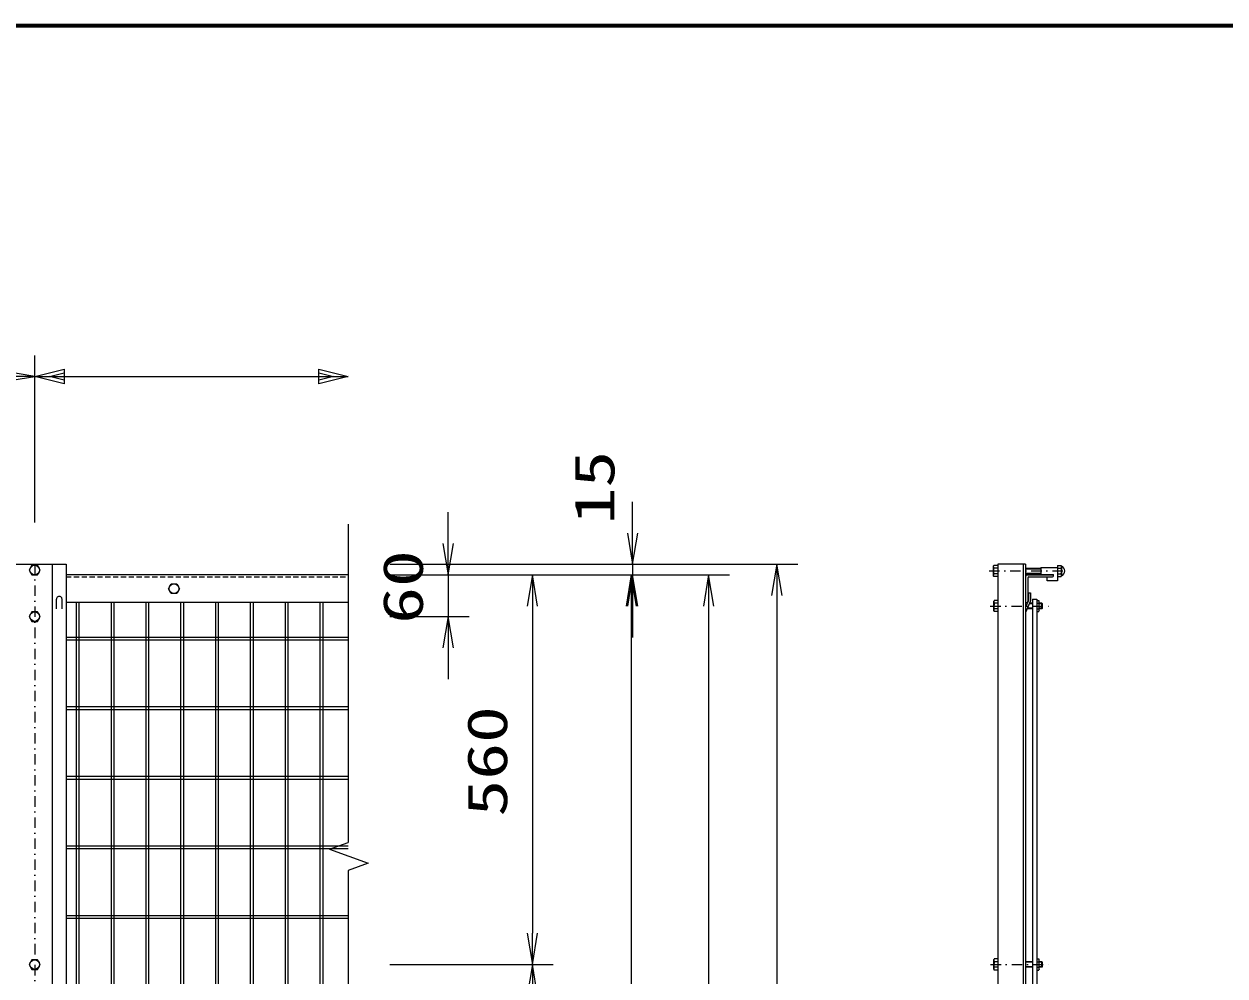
# Model space of a CAD drawing. Units: millimetres, scale not verified. Extents: x -4425 to 4425, y -3150 to 3150.
# Drawn here: x -1352 to 372, y 1557 to 2925 of the extents above; entities that cross this region are included whole.
import ezdxf
from ezdxf.enums import TextEntityAlignment as Align

# ---------------------------------------------------------------- set-up
doc = ezdxf.new("R2010")
doc.units = ezdxf.units.MM
doc.header["$LTSCALE"] = 30
doc.linetypes.add('USER1', pattern=[1.01, 0.5, -0.25, 0.01, -0.25])
doc.linetypes.add('USER2', pattern=[0.375, 0.25, -0.125])
for name, color, linetype, lineweight in [('0-0_1', 4, 'Continuous', 18), ('0-1_2', 7, 'Continuous', 9), ('0-2_0', 1, 'Continuous', 18), ('0-5_WAKU', 7, 'Continuous', 9)]:
    doc.layers.add(name, color=color, linetype=linetype, lineweight=lineweight)
doc.styles.add('ＭＳ ゴシック', font='')
doc.styles.get('ＭＳ ゴシック').set_extended_font_data('MS Gothic')

# ---------------------------------------------------------------- blocks, each defined once
blk = doc.blocks.new('DARROWS')
at = {"layer": '0-2_0', "color": 2}
blk.add_line((0, 0), (-29.97, 0), dxfattribs=at)
blk.add_lwpolyline([(-30, -5), (0, 0), (-30, 5)], dxfattribs=at)

msp = doc.modelspace()

# ---------------------------------------------------------------- linework, layer by layer
at = {"layer": '0-0_1'}
for p, q in [((-886.74, 2206.35), (-886.74, 2108.47)), ((-886.74, 2108.47), (-886.74, 1748.98)), ((-1277.24, 2093.67), (-1277.24, 403.67)), ((-1273.24, 2093.67), (-1273.24, 403.67)), ((-1227.24, 2093.67), (-1227.24, 403.67)), ((-1223.24, 2093.67), (-1223.24, 403.67)), ((-1177.24, 2093.67), (-1177.24, 403.67)), ((-1173.24, 2093.67), (-1173.24, 403.67)), ((-1127.24, 2093.67), (-1127.24, 403.67)), ((-1123.24, 2093.67), (-1123.24, 403.67)), ((-1077.24, 2093.67), (-1077.24, 403.67)), ((-1073.24, 2093.67), (-1073.24, 403.67)), ((-1027.24, 2093.67), (-1027.24, 403.67)), ((-1023.24, 2093.67), (-1023.24, 403.67)), ((-977.24, 2093.67), (-977.24, 403.67)), ((-973.24, 2093.67), (-973.24, 403.67)), ((-927.24, 2093.67), (-927.24, 403.67)), ((-923.24, 2093.67), (-923.24, 403.67)), ((-886.74, 2043.67), (-1291.74, 2043.67)), ((-886.74, 2039.67), (-1291.74, 2039.67)), ((-886.74, 1943.67), (-1291.74, 1943.67)), ((-886.74, 1939.67), (-1291.74, 1939.67)), ((-886.74, 1843.67), (-1291.74, 1843.67)), ((-886.74, 1839.67), (-1291.74, 1839.67)), ((-886.74, 1743.67), (-1291.74, 1743.67)), ((-913.46, 1739.25), (-886.74, 1748.98)), ((-886.74, 1739.67), (-1291.74, 1739.67)), ((-913.46, 1739.25), (-858.08, 1719.1)), ((-858.08, 1719.1), (-886.74, 1708.67)), ((-886.74, 1708.67), (-886.74, 792.8)), ((-886.74, 1643.67), (-1291.74, 1643.67)), ((-886.74, 1639.67), (-1291.74, 1639.67))]:
    msp.add_line(p, q, dxfattribs=at)
at = {"layer": '0-0_1', "color": 7, "lineweight": 9}
for p, q in [((-1381.74, 2148.67), (-1291.74, 2148.67)), ((-1311.74, 2148.67), (-1311.74, 78.67)), ((-1291.74, 2148.67), (-1291.74, 78.67)), ((82.63, 2148.67), (82.63, 78.67)), ((86.13, 2148.67), (86.13, 78.67)), ((108.13, 2144.17), (132.13, 2144.17)), ((108.13, 2144.17), (108.13, 2134.17)), ((-886.74, 2133.67), (-1291.74, 2133.67)), ((88.13, 2133.67), (126.13, 2133.67)), ((89.13, 2129.17), (89.13, 2095.17)), ((90.63, 2130.67), (124.63, 2130.67)), ((108.13, 2134.17), (126.13, 2134.17)), ((126.13, 2132.17), (126.13, 2134.17)), ((90.13, 2107.68), (90.13, 2096.68)), ((90.13, 2107.68), (93.13, 2107.68)), ((93.13, 2107.68), (93.13, 2096.07)), ((-1305.49, 2084.85), (-1305.49, 2098.67)), ((-1297.49, 2084.85), (-1297.49, 2098.67)), ((-886.74, 2093.67), (-1291.74, 2093.67)), ((90.13, 2096.68), (86.13, 2087.17)), ((93.13, 2096.07), (86.13, 2079.44)), ((86.13, 2093.67), (87.63, 2093.67)), ((96.13, 2098.67), (96.13, 398.67)), ((96.13, 2098.67), (102.13, 2098.67)), ((102.13, 2098.67), (102.13, 398.67))]:
    msp.add_line(p, q, dxfattribs=at)
at = {"layer": '0-0_1', "linetype": 'USER1'}
for p, q in [((-1336.74, 2148.67), (-1336.74, 49.05)), ((33.69, 2139.17), (144.8, 2139.17)), ((35.35, 2088.67), (118.93, 2088.67)), ((35.83, 1573.67), (118.93, 1573.67))]:
    msp.add_line(p, q, dxfattribs=at)
at = {"layer": '0-0_1', "color": 7, "linetype": 'USER2', "lineweight": 9}
msp.add_line((-1291.74, 2130.67), (-886.74, 2130.67), dxfattribs=at)
at = {"layer": '0-0_1'}
msp.add_lwpolyline([(-1294.74, 2408.17), (-1336.74, 2418.67), (-1294.74, 2429.17)], close=True, dxfattribs=at)
for points in [[(-1336.74, 2418.67), (-886.74, 2418.67), (-928.74, 2408.17), (-928.74, 2429.17), (-886.74, 2418.67)], [(-1294.74, 2413.42), (-1315.74, 2418.67), (-1294.74, 2423.92)], [(-928.74, 2423.92), (-907.74, 2418.67), (-928.74, 2413.42)]]:
    msp.add_lwpolyline(points, dxfattribs=at)
at = {"layer": '0-0_1', "color": 7, "lineweight": 9}
for points in [[(86.13, 2148.67), (46.13, 2148.67), (46.13, 78.67)], [(132.13, 2131.17), (132.13, 2125.17), (117.13, 2125.17), (117.13, 2130.67)]]:
    msp.add_lwpolyline(points, dxfattribs=at)
for centre, radius, start, end in [((134.7, 2139.04), 7.61, 294.03079, 66.50031), ((88.13, 2131.67), 2, 90, 179.99992), ((90.63, 2129.17), 1.5, 90, 179.99992), ((124.63, 2132.17), 1.5, 270, 359.98251), ((-1301.49, 2098.67), 4, 0, 180.00664), ((87.63, 2095.17), 1.5, 270, 0)]:
    msp.add_arc(centre, radius, start, end, dxfattribs=at)
at = {"layer": '0-1_2'}
for p, q in [((39.73, 2146.1), (40.35, 2147.17)), ((39.73, 2146.1), (39.73, 2132.25)), ((46.13, 2147.17), (40.35, 2147.17)), ((46.13, 2143.17), (40.35, 2143.17)), ((46.13, 2147.17), (46.13, 2131.17)), ((86.13, 2143.17), (108.13, 2143.17)), ((132.13, 2147.17), (137.11, 2147.17)), ((132.13, 2147.17), (132.13, 2131.17)), ((132.13, 2143.17), (137.17, 2143.17)), ((132.13, 2143.17), (132.13, 2135.17)), ((137.73, 2146.1), (137.11, 2147.17)), ((137.73, 2146.1), (137.73, 2132.25)), ((39.73, 2132.25), (40.35, 2131.17)), ((46.13, 2135.17), (40.35, 2135.17)), ((46.13, 2131.17), (40.35, 2131.17)), ((86.13, 2135.17), (108.13, 2135.17)), ((132.13, 2135.17), (137.11, 2135.17)), ((132.13, 2131.17), (137.11, 2131.17)), ((137.73, 2132.25), (137.11, 2131.17)), ((40.53, 2095.6), (41.15, 2096.67)), ((40.53, 2081.75), (40.53, 2095.6)), ((46.13, 2096.67), (41.15, 2096.67)), ((46.13, 2092.67), (41.15, 2092.67)), ((96.13, 2092.67), (91.7, 2092.67)), ((102.13, 2096.67), (104.91, 2096.67)), ((102.13, 2092.67), (104.91, 2092.67)), ((109.57, 2092.67), (105.53, 2092.67)), ((110.37, 2091.87), (109.57, 2092.67)), ((110.37, 2085.47), (110.37, 2091.87)), ((40.53, 2081.75), (41.15, 2080.67)), ((46.13, 2084.67), (41.15, 2084.67)), ((46.13, 2080.67), (41.15, 2080.67)), ((96.13, 2084.67), (88.34, 2084.67)), ((102.13, 2084.67), (104.91, 2084.67)), ((102.13, 2080.67), (104.91, 2080.67)), ((105.53, 2081.75), (104.91, 2080.67)), ((109.57, 2084.67), (105.53, 2084.67)), ((110.37, 2085.47), (109.57, 2084.67)), ((40.53, 1580.6), (41.15, 1581.67)), ((40.53, 1566.75), (40.53, 1580.6)), ((46.13, 1581.67), (41.15, 1581.67)), ((46.13, 1577.67), (41.15, 1577.67)), ((46.13, 1569.67), (41.15, 1569.67)), ((96.13, 1577.67), (86.13, 1577.67)), ((96.13, 1569.67), (86.13, 1569.67)), ((102.13, 1581.67), (104.91, 1581.67)), ((102.13, 1577.67), (104.91, 1577.67)), ((102.13, 1569.67), (104.91, 1569.67)), ((109.57, 1577.67), (105.53, 1577.67)), ((109.57, 1569.67), (105.53, 1569.67)), ((110.37, 1576.87), (109.57, 1577.67)), ((110.37, 1570.47), (109.57, 1569.67)), ((110.37, 1570.47), (110.37, 1576.87)), ((40.53, 1566.75), (41.15, 1565.67)), ((46.13, 1565.67), (41.15, 1565.67)), ((102.13, 1565.67), (104.91, 1565.67)), ((105.53, 1566.75), (104.91, 1565.67))]:
    msp.add_line(p, q, dxfattribs=at)
at = {"layer": '0-1_2', "color": 4, "lineweight": 18}
for p, q in [((86.13, 2142.37), (108.13, 2142.37)), ((86.13, 2135.97), (108.13, 2135.97)), ((96.13, 2091.87), (91.37, 2091.87)), ((110.37, 2091.87), (105.53, 2091.87)), ((109.57, 2084.67), (109.57, 2092.67)), ((96.13, 2085.47), (88.67, 2085.47)), ((110.37, 2085.47), (105.53, 2085.47)), ((96.13, 1576.87), (86.13, 1576.87)), ((96.13, 1570.47), (86.13, 1570.47)), ((110.37, 1576.87), (105.53, 1576.87)), ((110.37, 1570.47), (105.53, 1570.47)), ((109.57, 1569.67), (109.57, 1577.67))]:
    msp.add_line(p, q, dxfattribs=at)
at = {"layer": '0-1_2'}
for points in [[(-1328.74, 2140.36), (-1332.74, 2147.29), (-1340.74, 2147.29), (-1344.74, 2140.36), (-1340.74, 2133.43), (-1332.74, 2133.43)], [(-1144.74, 2113.67), (-1140.74, 2120.6), (-1132.74, 2120.6), (-1128.74, 2113.67), (-1132.74, 2106.74), (-1140.74, 2106.74)], [(-1328.74, 2073.67), (-1332.74, 2080.6), (-1340.74, 2080.6), (-1344.74, 2073.67), (-1340.74, 2066.74), (-1332.74, 2066.74)], [(-1328.74, 1573.67), (-1332.74, 1580.6), (-1340.74, 1580.6), (-1344.74, 1573.67), (-1340.74, 1566.74), (-1332.74, 1566.74)]]:
    msp.add_lwpolyline(points, close=True, dxfattribs=at)
for points in [[(105.53, 2081.75), (105.53, 2095.6), (104.91, 2096.67)], [(105.53, 1566.75), (105.53, 1580.6), (104.91, 1581.67)]]:
    msp.add_lwpolyline(points, dxfattribs=at)
for centre in [(-1336.74, 2140.36), (-1136.74, 2113.67), (-1336.74, 2073.67), (-1336.74, 1573.67)]:
    msp.add_circle(centre, 6.93, dxfattribs=at)
for centre, radius, start, end in [((46.97, 2146.1), 7.23, 179.99992, 203.94488), ((54.2, 2139.07), 14.44, 163.48454, 195.6949), ((123.3, 2139.29), 14.39, 343.38889, 15.69312), ((130.5, 2146.1), 7.27, 336.37228, 0), ((46.97, 2132.25), 7.27, 156.35692, 180.00368), ((130.5, 2132.25), 7.23, 0, 23.96506), ((47.77, 2095.6), 7.23, 179.99992, 203.96513), ((54.96, 2088.55), 14.39, 163.38881, 195.69319), ((91.06, 2088.78), 14.44, 343.48505, 15.69482), ((98.3, 2095.6), 7.27, 336.35699, 0.0036), ((47.77, 2081.75), 7.27, 156.37221, 179.99992), ((98.3, 2081.75), 7.23, 0, 23.9448), ((47.77, 1566.75), 7.27, 156.37221, 179.99992), ((47.77, 1580.6), 7.23, 179.99992, 203.96513), ((54.96, 1573.55), 14.39, 163.38925, 195.69363), ((91.06, 1573.78), 14.44, 343.48505, 15.69528), ((98.3, 1566.75), 7.23, 0, 23.94398), ((98.3, 1580.6), 7.27, 336.35699, 0.0036)]:
    msp.add_arc(centre, radius, start, end, dxfattribs=at)
at = {"layer": '0-2_0'}
for p, q in [((-1336.74, 2208.67), (-1336.74, 2448.67)), ((-826.74, 2148.67), (-241.17, 2148.67)), ((-796.74, 2148.67), (-448.17, 2148.67)), ((-826.74, 2133.67), (-339.17, 2133.67)), ((-796.74, 2133.67), (-713.17, 2133.67)), ((-796.74, 2133.67), (-448.17, 2133.67)), ((-713.17, 2133.67), (-592.17, 2133.67)), ((-683.17, 2133.67), (-450.17, 2133.67)), ((-826.74, 2073.67), (-713.17, 2073.67)), ((-826.74, 1573.67), (-592.17, 1573.67)), ((-826.74, 1573.67), (-592.17, 1573.67))]:
    msp.add_line(p, q, dxfattribs=at)
at = {"layer": '0-2_0', "color": 2}
for p, q in [((-478.17, 2193.67), (-478.17, 2238.67)), ((-743.17, 2178.67), (-743.17, 2223.67)), ((-478.17, 2148.67), (-478.17, 2133.67)), ((-743.17, 2133.67), (-743.17, 2073.67)), ((-622.17, 2088.67), (-622.17, 1618.67)), ((-480.17, 2088.67), (-480.17, 408.67)), ((-478.17, 2088.67), (-478.17, 2043.67)), ((-369.17, 2088.67), (-369.17, 378.67)), ((-271.17, 2103.67), (-271.17, 123.67)), ((-743.17, 2028.67), (-743.17, 1983.67))]:
    msp.add_line(p, q, dxfattribs=at)
at = {"layer": '0-5_WAKU'}
msp.add_line((-4048.17, 2923), (4197.83, 2923), dxfattribs=at)
msp.add_lwpolyline([(-4050.17, 2925), (4199.83, 2925), (4199.83, -2925), (-4050.17, -2925)], close=True, dxfattribs=at)
msp.add_lwpolyline([(-4046.17, -2921), (-4046.17, 2921), (4195.83, 2921)], dxfattribs=at)

# ---------------------------------------------------------------- block references
at = {"layer": '0-2_0', "xscale": 1.5, "yscale": 1.5}
msp.add_blockref('DARROWS', (-1336.74, 2418.67), dxfattribs=at)
for p, rotation in [((-478.17, 2148.67), 270), ((-743.17, 2133.67), 270), ((-271.17, 2148.67), 90), ((-622.17, 2133.67), 90), ((-480.17, 2133.67), 90), ((-478.17, 2133.67), 90), ((-369.17, 2133.67), 90), ((-743.17, 2073.67), 90), ((-622.17, 1573.67), 270), ((-622.17, 1573.67), 90)]:
    msp.add_blockref('DARROWS', p, dxfattribs=dict(at, rotation=rotation))

# ---------------------------------------------------------------- texts
at = {"layer": '0-2_0', "color": 3, "style": 'ＭＳ ゴシック', "width": 1.35}
for s, p in [('15', (-487.06, 2206)), ('60', (-762.06, 2063.17)), ('560', (-641.06, 1786.17))]:
    msp.add_text(s, height=57.62, rotation=90, dxfattribs=at).set_placement(p, align=Align.BOTTOM_LEFT)

doc.saveas('drawing.dxf')
